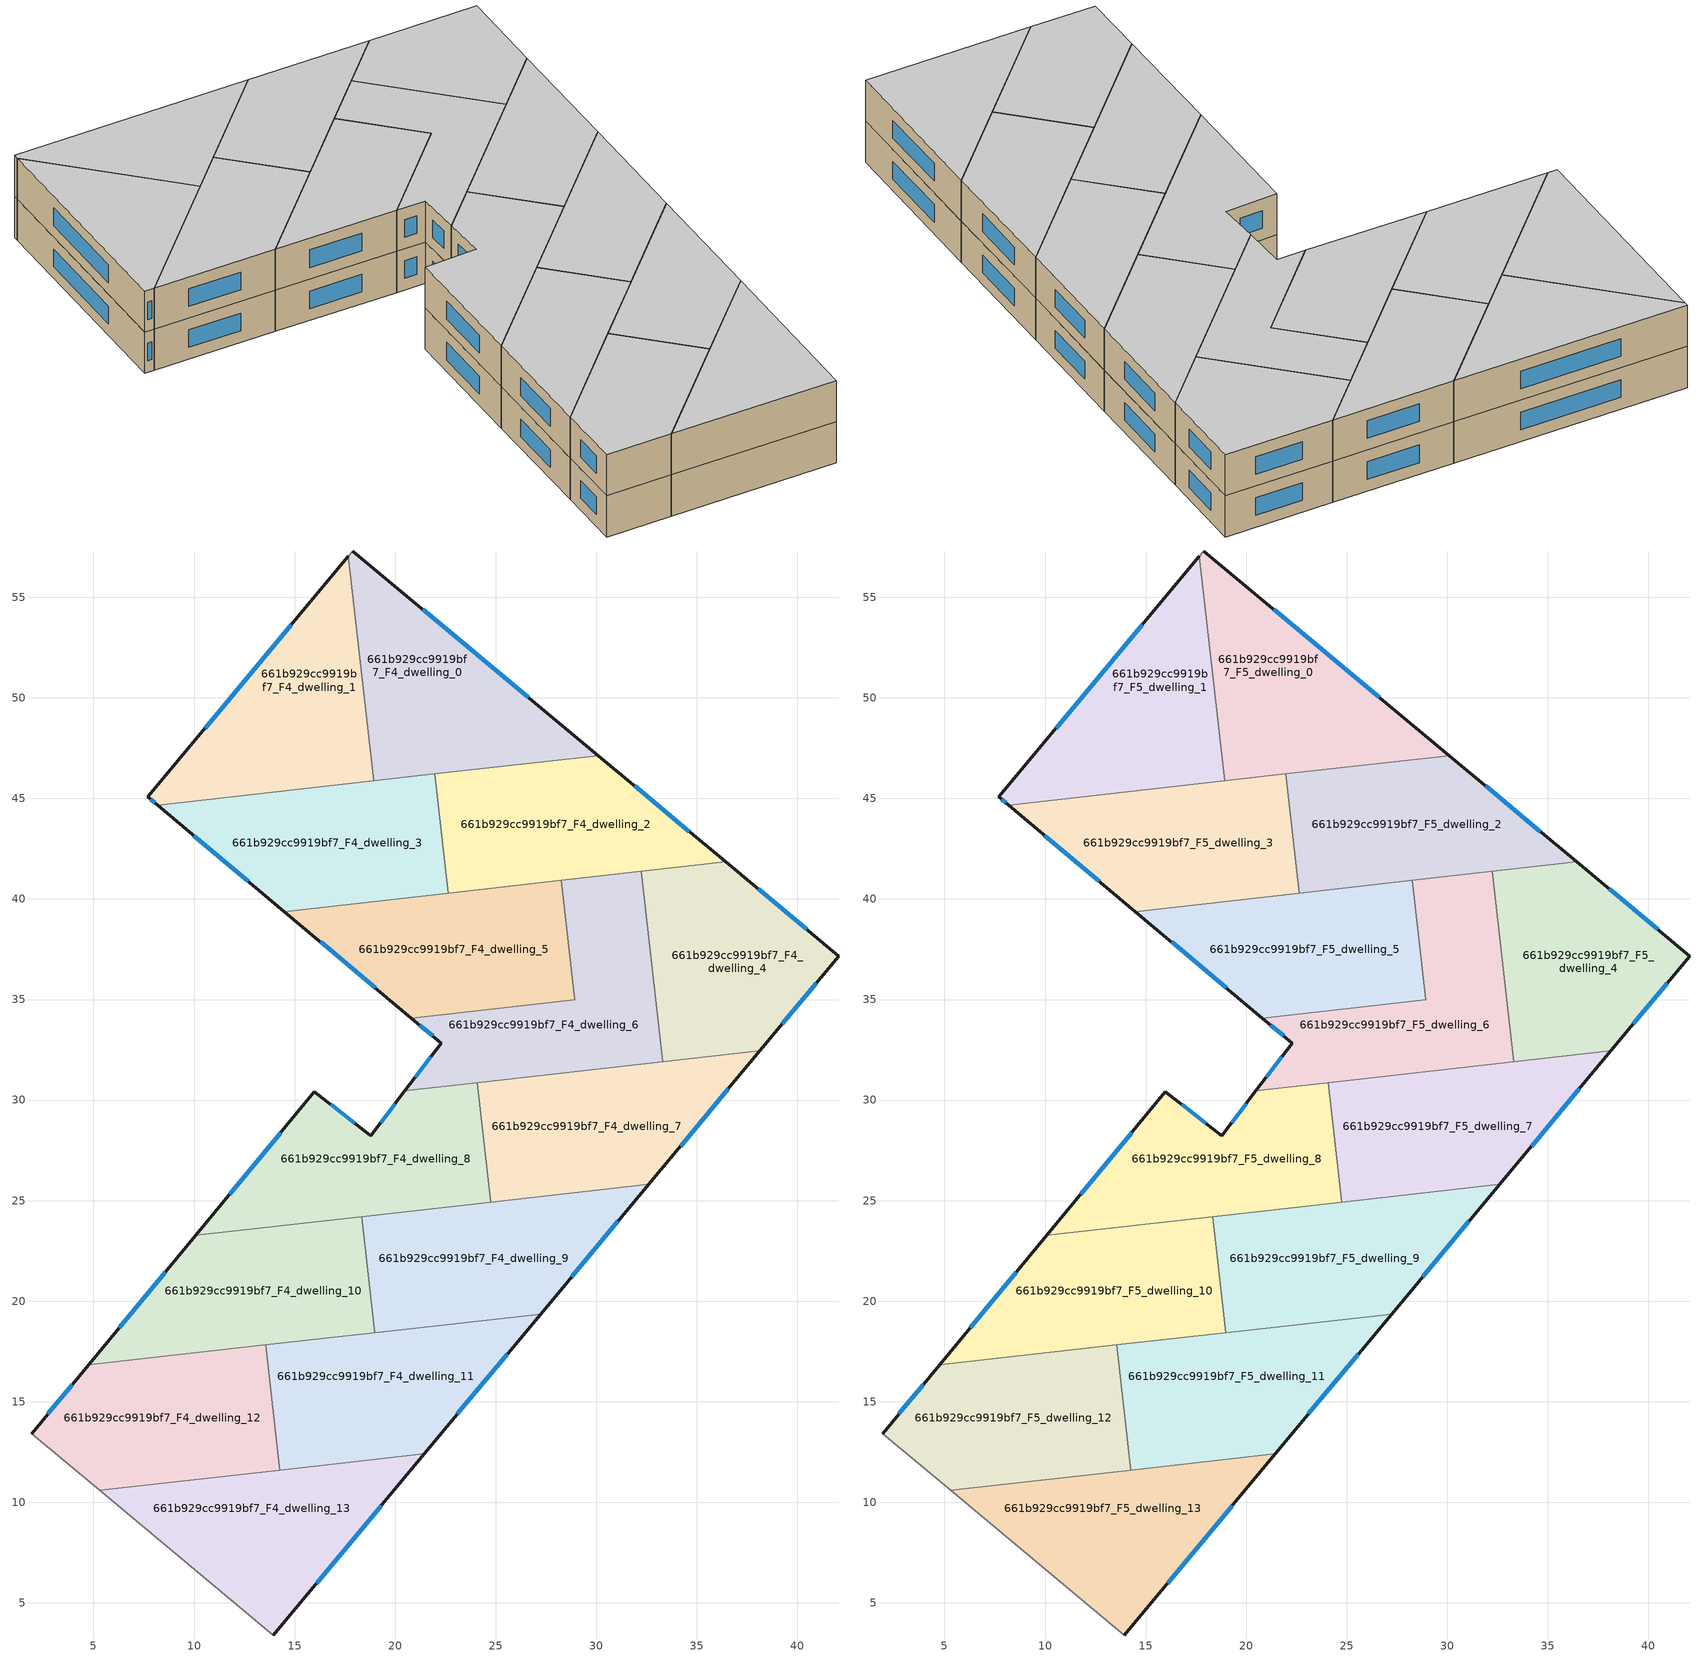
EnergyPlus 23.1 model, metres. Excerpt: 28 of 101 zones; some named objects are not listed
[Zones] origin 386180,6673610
661b929cc9919bf7_F4_dwelling_0
 floor to 661b929cc9919bf7_F3_dwelling_0 (EU_floor_Construction): 30.1,47.13 18.93,45.87 17.68,57.05 17.89,57.3 z12
 wall outside (EU_wall_Construction): 30.1,47.13 17.89,57.3 z12:15
 wall to 661b929cc9919bf7_F4_dwelling_1 (EU_wall_Construction): 17.68,57.05 18.93,45.87 z12:15
 wall adiabatic (EU_wall_Construction): 17.89,57.3 17.68,57.05 z12:15
 wall to 661b929cc9919bf7_F4_dwelling_2 (EU_wall_Construction): 21.97,46.21 30.1,47.13 z12:15
 wall to 661b929cc9919bf7_F4_dwelling_3 (EU_wall_Construction): 18.93,45.87 21.97,46.21 z12:15
 window (EU_Window_Construction): 26.61,50.03 21.37,54.39 z12.86:14.14
661b929cc9919bf7_F4_dwelling_1
 floor to 661b929cc9919bf7_F3_dwelling_1 (EU_floor_Construction): 17.68,57.05 18.93,45.87 8.19,44.66 7.7,45.07 z12
 wall outside (EU_wall_Construction): 17.68,57.05 7.7,45.07 8.19,44.66 z12:15
 wall to 661b929cc9919bf7_F4_dwelling_3 (EU_wall_Construction): 8.19,44.66 18.93,45.87 z12:15
 window (EU_Window_Construction): 14.83,53.63 10.55,48.49 / 7.84,44.95 8.05,44.78 z12.86:14.14
661b929cc9919bf7_F4_dwelling_10
 floor to 661b929cc9919bf7_F3_dwelling_10 (EU_floor_Construction): 18.35,24.21 19,18.43 4.76,16.83 10.09,23.28 z12
 wall outside (EU_wall_Construction): 10.09,23.28 4.76,16.83 z12:15
 wall to 661b929cc9919bf7_F4_dwelling_9 (EU_wall_Construction): 19,18.43 18.35,24.21 z12:15
 wall to 661b929cc9919bf7_F4_dwelling_8 (EU_wall_Construction): 18.35,24.21 10.09,23.28 z12:15
 wall to 661b929cc9919bf7_F4_dwelling_12 (EU_wall_Construction): 4.76,16.83 13.56,17.82 z12:15
 wall to 661b929cc9919bf7_F4_dwelling_11 (EU_wall_Construction): 13.56,17.82 19,18.43 z12:15
 window (EU_Window_Construction): 8.57,21.44 6.28,18.68 z12.86:14.14
661b929cc9919bf7_F4_dwelling_11
 floor to 661b929cc9919bf7_F3_dwelling_11 (EU_floor_Construction): 27.24,19.36 21.45,12.4 14.27,11.6 13.56,17.82 z12
 wall outside (EU_wall_Construction): 21.45,12.4 27.24,19.36 z12:15
 wall to 661b929cc9919bf7_F4_dwelling_12 (EU_wall_Construction): 13.56,17.82 14.27,11.6 z12:15
 wall to 661b929cc9919bf7_F4_dwelling_13 (EU_wall_Construction): 14.27,11.6 21.45,12.4 z12:15
 wall to 661b929cc9919bf7_F4_dwelling_9 (EU_wall_Construction): 27.24,19.36 19,18.44 z12:15
 window (EU_Window_Construction): 23.1,14.39 25.58,17.37 z12.86:14.14
661b929cc9919bf7_F4_dwelling_12
 floor to 661b929cc9919bf7_F3_dwelling_12 (EU_floor_Construction): 13.56,17.82 14.27,11.6 5.32,10.59 1.93,13.42 4.76,16.83 z12
 wall outside (EU_wall_Construction): 4.76,16.83 1.93,13.42 z12:15
 wall adiabatic (EU_wall_Construction): 1.93,13.42 5.32,10.59 z12:15
 wall to 661b929cc9919bf7_F4_dwelling_13 (EU_wall_Construction): 5.32,10.59 14.26,11.6 z12:15
 window (EU_Window_Construction): 3.95,15.86 2.74,14.39 z12.86:14.14
661b929cc9919bf7_F4_dwelling_13
 floor to 661b929cc9919bf7_F3_dwelling_13 (EU_floor_Construction): 21.45,12.4 13.95,3.4 5.32,10.59 z12
 wall outside (EU_wall_Construction): 13.95,3.4 21.45,12.4 z12:15
 wall adiabatic (EU_wall_Construction): 5.32,10.59 13.95,3.4 z12:15
 window (EU_Window_Construction): 16.09,5.97 19.3,9.83 z12.86:14.14
661b929cc9919bf7_F4_dwelling_2
 floor to 661b929cc9919bf7_F3_dwelling_2 (EU_floor_Construction): 36.44,41.84 22.64,40.29 21.97,46.21 30.1,47.13 z12
 wall outside (EU_wall_Construction): 36.44,41.84 30.1,47.13 z12:15
 wall to 661b929cc9919bf7_F4_dwelling_3 (EU_wall_Construction): 21.97,46.21 22.64,40.29 z12:15
 wall to 661b929cc9919bf7_F4_dwelling_5 (EU_wall_Construction): 22.64,40.29 28.26,40.92 z12:15
 wall to 661b929cc9919bf7_F4_dwelling_4 (EU_wall_Construction): 32.24,41.37 36.44,41.84 z12:15
 wall to 661b929cc9919bf7_F4_dwelling_6 (EU_wall_Construction): 28.26,40.92 32.24,41.37 z12:15
 window (EU_Window_Construction): 34.63,43.35 31.91,45.62 z12.86:14.14
661b929cc9919bf7_F4_dwelling_3
 floor to 661b929cc9919bf7_F3_dwelling_3 (EU_floor_Construction): 21.97,46.21 22.64,40.29 14.49,39.38 8.19,44.66 z12
 wall outside (EU_wall_Construction): 8.19,44.66 14.49,39.38 z12:15
 wall to 661b929cc9919bf7_F4_dwelling_5 (EU_wall_Construction): 14.49,39.38 22.64,40.29 z12:15
 window (EU_Window_Construction): 9.99,43.15 12.69,40.89 z12.86:14.14
661b929cc9919bf7_F4_dwelling_4
 floor to 661b929cc9919bf7_F3_dwelling_4 (EU_floor_Construction): 42.06,37.16 38.14,32.45 33.31,31.91 32.24,41.37 36.44,41.84 z12
 wall outside (EU_wall_Construction): 38.14,32.45 42.06,37.16 36.44,41.84 z12:15
 wall to 661b929cc9919bf7_F4_dwelling_6 (EU_wall_Construction): 32.24,41.37 33.31,31.91 z12:15
 wall to 661b929cc9919bf7_F4_dwelling_7 (EU_wall_Construction): 33.31,31.91 38.14,32.45 z12:15
 window (EU_Window_Construction): 39.26,33.8 40.94,35.82 / 40.45,38.5 38.05,40.51 z12.86:14.14
661b929cc9919bf7_F4_dwelling_5
 floor to 661b929cc9919bf7_F3_dwelling_5 (EU_floor_Construction): 28.26,40.92 28.92,34.99 20.8,34.08 14.49,39.38 z12
 wall outside (EU_wall_Construction): 14.49,39.38 20.8,34.08 z12:15
 wall to 661b929cc9919bf7_F4_dwelling_6 (EU_wall_Construction): 20.8,34.08 28.92,34.99 28.26,40.92 z12:15
 window (EU_Window_Construction): 16.29,37.86 19,35.59 z12.86:14.14
661b929cc9919bf7_F4_dwelling_6
 floor to 661b929cc9919bf7_F3_dwelling_6 (EU_floor_Construction): 32.24,41.37 33.31,31.91 20.49,30.47 22.29,32.83 20.8,34.08 28.92,34.99 28.26,40.92 z12
 wall outside (EU_wall_Construction): 20.8,34.08 22.29,32.83 20.49,30.47 z12:15
 wall to 661b929cc9919bf7_F4_dwelling_8 (EU_wall_Construction): 20.49,30.47 24.09,30.87 z12:15
 wall to 661b929cc9919bf7_F4_dwelling_7 (EU_wall_Construction): 24.09,30.87 33.31,31.91 z12:15
 window (EU_Window_Construction): 21.77,32.16 21,31.14 / 21.23,33.72 21.86,33.19 z12.86:14.14
661b929cc9919bf7_F4_dwelling_7
 floor to 661b929cc9919bf7_F3_dwelling_7 (EU_floor_Construction): 38.14,32.45 32.61,25.81 24.76,24.93 24.09,30.87 z12
 wall outside (EU_wall_Construction): 32.61,25.81 38.14,32.45 z12:15
 wall to 661b929cc9919bf7_F4_dwelling_8 (EU_wall_Construction): 24.09,30.87 24.76,24.93 z12:15
 wall to 661b929cc9919bf7_F4_dwelling_9 (EU_wall_Construction): 24.76,24.93 32.61,25.81 z12:15
 window (EU_Window_Construction): 34.19,27.71 36.56,30.55 z12.86:14.14
661b929cc9919bf7_F4_dwelling_8
 floor to 661b929cc9919bf7_F3_dwelling_8 (EU_floor_Construction): 24.09,30.87 24.76,24.93 10.09,23.28 15.99,30.4 18.79,28.23 20.49,30.47 z12
 wall outside (EU_wall_Construction): 20.49,30.47 18.79,28.23 15.99,30.4 10.09,23.28 z12:15
 wall to 661b929cc9919bf7_F4_dwelling_9 (EU_wall_Construction): 18.35,24.21 24.76,24.93 z12:15
 window (EU_Window_Construction): 14.3,28.37 11.78,25.31 / 17.99,28.85 16.79,29.78 / 20,29.83 19.28,28.87 z12.86:14.14
661b929cc9919bf7_F4_dwelling_9
 floor to 661b929cc9919bf7_F3_dwelling_9 (EU_floor_Construction): 32.61,25.81 27.24,19.36 19,18.43 18.35,24.21 z12
 wall outside (EU_wall_Construction): 27.24,19.36 32.61,25.81 z12:15
 window (EU_Window_Construction): 28.77,21.2 31.07,23.97 z12.86:14.14
661b929cc9919bf7_F5_dwelling_0
 floor to 661b929cc9919bf7_F4_dwelling_0 (EU_floor_Construction): 30.1,47.13 18.93,45.87 17.68,57.05 17.89,57.3 z15
 wall outside (EU_wall_Construction): 30.1,47.13 17.89,57.3 z15:18
 wall to 661b929cc9919bf7_F5_dwelling_1 (EU_wall_Construction): 17.68,57.05 18.93,45.87 z15:18
 wall adiabatic (EU_wall_Construction): 17.89,57.3 17.68,57.05 z15:18
 wall to 661b929cc9919bf7_F5_dwelling_2 (EU_wall_Construction): 21.97,46.21 30.1,47.13 z15:18
 wall to 661b929cc9919bf7_F5_dwelling_3 (EU_wall_Construction): 18.93,45.87 21.97,46.21 z15:18
 window (EU_Window_Construction): 26.61,50.03 21.37,54.39 z15.86:17.14
 ceiling to 661b929cc9919bf7_F6_dwelling_0 (EU_floor_Construction): 30.1,47.13 17.89,57.3 17.68,57.05 18.93,45.87 z18
661b929cc9919bf7_F5_dwelling_1
 floor to 661b929cc9919bf7_F4_dwelling_1 (EU_floor_Construction): 17.68,57.05 18.93,45.87 8.19,44.66 7.7,45.07 z15
 wall outside (EU_wall_Construction): 17.68,57.05 7.7,45.07 8.19,44.66 z15:18
 wall to 661b929cc9919bf7_F5_dwelling_3 (EU_wall_Construction): 8.19,44.66 18.93,45.87 z15:18
 window (EU_Window_Construction): 14.83,53.63 10.55,48.49 / 7.84,44.95 8.05,44.78 z15.86:17.14
 ceiling to 661b929cc9919bf7_F6_dwelling_1 (EU_floor_Construction): 18.93,45.87 17.68,57.05 7.7,45.07 8.19,44.66 z18
661b929cc9919bf7_F5_dwelling_10
 floor to 661b929cc9919bf7_F4_dwelling_10 (EU_floor_Construction): 18.35,24.21 19,18.43 4.76,16.83 10.09,23.28 z15
 wall outside (EU_wall_Construction): 10.09,23.28 4.76,16.83 z15:18
 wall to 661b929cc9919bf7_F5_dwelling_9 (EU_wall_Construction): 19,18.43 18.35,24.21 z15:18
 wall to 661b929cc9919bf7_F5_dwelling_8 (EU_wall_Construction): 18.35,24.21 10.09,23.28 z15:18
 wall to 661b929cc9919bf7_F5_dwelling_12 (EU_wall_Construction): 4.76,16.83 13.56,17.82 z15:18
 wall to 661b929cc9919bf7_F5_dwelling_11 (EU_wall_Construction): 13.56,17.82 19,18.43 z15:18
 window (EU_Window_Construction): 8.57,21.44 6.28,18.68 z15.86:17.14
 ceiling to 661b929cc9919bf7_F6_dwelling_10 (EU_floor_Construction): 19,18.43 18.35,24.21 10.09,23.28 4.76,16.83 z18
661b929cc9919bf7_F5_dwelling_11
 floor to 661b929cc9919bf7_F4_dwelling_11 (EU_floor_Construction): 27.24,19.36 21.45,12.4 14.27,11.6 13.56,17.82 z15
 wall outside (EU_wall_Construction): 21.45,12.4 27.24,19.36 z15:18
 wall to 661b929cc9919bf7_F5_dwelling_12 (EU_wall_Construction): 13.56,17.82 14.27,11.6 z15:18
 wall to 661b929cc9919bf7_F5_dwelling_13 (EU_wall_Construction): 14.27,11.6 21.45,12.4 z15:18
 wall to 661b929cc9919bf7_F5_dwelling_9 (EU_wall_Construction): 27.24,19.36 19,18.44 z15:18
 window (EU_Window_Construction): 23.1,14.39 25.58,17.37 z15.86:17.14
 ceiling to 661b929cc9919bf7_F6_dwelling_11 (EU_floor_Construction): 21.45,12.4 27.24,19.36 13.56,17.82 14.27,11.6 z18
661b929cc9919bf7_F5_dwelling_12
 floor to 661b929cc9919bf7_F4_dwelling_12 (EU_floor_Construction): 13.56,17.82 14.27,11.6 5.32,10.59 1.93,13.42 4.76,16.83 z15
 wall outside (EU_wall_Construction): 4.76,16.83 1.93,13.42 z15:18
 wall adiabatic (EU_wall_Construction): 1.93,13.42 5.32,10.59 z15:18
 wall to 661b929cc9919bf7_F5_dwelling_13 (EU_wall_Construction): 5.32,10.59 14.26,11.6 z15:18
 window (EU_Window_Construction): 3.95,15.86 2.74,14.39 z15.86:17.14
 ceiling to 661b929cc9919bf7_F6_dwelling_12 (EU_floor_Construction): 14.27,11.6 13.56,17.82 4.76,16.83 1.93,13.42 5.32,10.59 z18
661b929cc9919bf7_F5_dwelling_13
 floor to 661b929cc9919bf7_F4_dwelling_13 (EU_floor_Construction): 21.45,12.4 13.95,3.4 5.32,10.59 z15
 wall outside (EU_wall_Construction): 13.95,3.4 21.45,12.4 z15:18
 wall adiabatic (EU_wall_Construction): 5.32,10.59 13.95,3.4 z15:18
 window (EU_Window_Construction): 16.09,5.97 19.3,9.83 z15.86:17.14
 ceiling to 661b929cc9919bf7_F6_dwelling_13 (EU_floor_Construction): 13.95,3.4 21.45,12.4 5.32,10.59 z18
661b929cc9919bf7_F5_dwelling_2
 floor to 661b929cc9919bf7_F4_dwelling_2 (EU_floor_Construction): 36.44,41.84 22.64,40.29 21.97,46.21 30.1,47.13 z15
 wall outside (EU_wall_Construction): 36.44,41.84 30.1,47.13 z15:18
 wall to 661b929cc9919bf7_F5_dwelling_3 (EU_wall_Construction): 21.97,46.21 22.64,40.29 z15:18
 wall to 661b929cc9919bf7_F5_dwelling_5 (EU_wall_Construction): 22.64,40.29 28.26,40.92 z15:18
 wall to 661b929cc9919bf7_F5_dwelling_4 (EU_wall_Construction): 32.24,41.37 36.44,41.84 z15:18
 wall to 661b929cc9919bf7_F5_dwelling_6 (EU_wall_Construction): 28.26,40.92 32.24,41.37 z15:18
 window (EU_Window_Construction): 34.63,43.35 31.91,45.62 z15.86:17.14
 ceiling to 661b929cc9919bf7_F6_dwelling_2 (EU_floor_Construction): 36.44,41.84 30.1,47.13 21.97,46.21 22.64,40.29 z18
661b929cc9919bf7_F5_dwelling_3
 floor to 661b929cc9919bf7_F4_dwelling_3 (EU_floor_Construction): 21.97,46.21 22.64,40.29 14.49,39.38 8.19,44.66 z15
 wall outside (EU_wall_Construction): 8.19,44.66 14.49,39.38 z15:18
 wall to 661b929cc9919bf7_F5_dwelling_5 (EU_wall_Construction): 14.49,39.38 22.64,40.29 z15:18
 window (EU_Window_Construction): 9.99,43.15 12.69,40.89 z15.86:17.14
 ceiling to 661b929cc9919bf7_F6_dwelling_3 (EU_floor_Construction): 22.64,40.29 21.97,46.21 8.19,44.66 14.49,39.38 z18
661b929cc9919bf7_F5_dwelling_4
 floor to 661b929cc9919bf7_F4_dwelling_4 (EU_floor_Construction): 42.06,37.16 38.14,32.45 33.31,31.91 32.24,41.37 36.44,41.84 z15
 wall outside (EU_wall_Construction): 38.14,32.45 42.06,37.16 36.44,41.84 z15:18
 wall to 661b929cc9919bf7_F5_dwelling_6 (EU_wall_Construction): 32.24,41.37 33.31,31.91 z15:18
 wall to 661b929cc9919bf7_F5_dwelling_7 (EU_wall_Construction): 33.31,31.91 38.14,32.45 z15:18
 window (EU_Window_Construction): 39.26,33.8 40.94,35.82 / 40.45,38.5 38.05,40.51 z15.86:17.14
 ceiling to 661b929cc9919bf7_F6_dwelling_4 (EU_floor_Construction): 38.14,32.45 42.06,37.16 36.44,41.84 32.24,41.37 33.31,31.91 z18
661b929cc9919bf7_F5_dwelling_5
 floor to 661b929cc9919bf7_F4_dwelling_5 (EU_floor_Construction): 28.26,40.92 28.92,34.99 20.8,34.08 14.49,39.38 z15
 wall outside (EU_wall_Construction): 14.49,39.38 20.8,34.08 z15:18
 wall to 661b929cc9919bf7_F5_dwelling_6 (EU_wall_Construction): 20.8,34.08 28.92,34.99 28.26,40.92 z15:18
 window (EU_Window_Construction): 16.29,37.86 19,35.59 z15.86:17.14
 ceiling to 661b929cc9919bf7_F6_dwelling_5 (EU_floor_Construction): 28.92,34.99 28.26,40.92 14.49,39.38 20.8,34.08 z18
661b929cc9919bf7_F5_dwelling_6
 floor to 661b929cc9919bf7_F4_dwelling_6 (EU_floor_Construction): 32.24,41.37 33.31,31.91 20.49,30.47 22.29,32.83 20.8,34.08 28.92,34.99 28.26,40.92 z15
 wall outside (EU_wall_Construction): 20.8,34.08 22.29,32.83 20.49,30.47 z15:18
 wall to 661b929cc9919bf7_F5_dwelling_8 (EU_wall_Construction): 20.49,30.47 24.09,30.87 z15:18
 wall to 661b929cc9919bf7_F5_dwelling_7 (EU_wall_Construction): 24.09,30.87 33.31,31.91 z15:18
 window (EU_Window_Construction): 21.77,32.16 21,31.14 / 21.23,33.72 21.86,33.19 z15.86:17.14
 ceiling to 661b929cc9919bf7_F6_dwelling_6 (EU_floor_Construction): 33.31,31.91 32.24,41.37 28.26,40.92 28.92,34.99 20.8,34.08 22.29,32.83 20.49,30.47 z18
661b929cc9919bf7_F5_dwelling_7
 floor to 661b929cc9919bf7_F4_dwelling_7 (EU_floor_Construction): 38.14,32.45 32.61,25.81 24.76,24.93 24.09,30.87 z15
 wall outside (EU_wall_Construction): 32.61,25.81 38.14,32.45 z15:18
 wall to 661b929cc9919bf7_F5_dwelling_8 (EU_wall_Construction): 24.09,30.87 24.76,24.93 z15:18
 wall to 661b929cc9919bf7_F5_dwelling_9 (EU_wall_Construction): 24.76,24.93 32.61,25.81 z15:18
 window (EU_Window_Construction): 34.19,27.71 36.56,30.55 z15.86:17.14
 ceiling to 661b929cc9919bf7_F6_dwelling_7 (EU_floor_Construction): 32.61,25.81 38.14,32.45 24.09,30.87 24.76,24.93 z18
661b929cc9919bf7_F5_dwelling_8
 floor to 661b929cc9919bf7_F4_dwelling_8 (EU_floor_Construction): 24.09,30.87 24.76,24.93 10.09,23.28 15.99,30.4 18.79,28.23 20.49,30.47 z15
 wall outside (EU_wall_Construction): 20.49,30.47 18.79,28.23 15.99,30.4 10.09,23.28 z15:18
 wall to 661b929cc9919bf7_F5_dwelling_9 (EU_wall_Construction): 18.35,24.21 24.76,24.93 z15:18
 window (EU_Window_Construction): 14.3,28.37 11.78,25.31 / 17.99,28.85 16.79,29.78 / 20,29.83 19.28,28.87 z15.86:17.14
 ceiling to 661b929cc9919bf7_F6_dwelling_8 (EU_floor_Construction): 24.76,24.93 24.09,30.87 20.49,30.47 18.79,28.23 15.99,30.4 10.09,23.28 z18
661b929cc9919bf7_F5_dwelling_9
 floor to 661b929cc9919bf7_F4_dwelling_9 (EU_floor_Construction): 32.61,25.81 27.24,19.36 19,18.43 18.35,24.21 z15
 wall outside (EU_wall_Construction): 27.24,19.36 32.61,25.81 z15:18
 window (EU_Window_Construction): 28.77,21.2 31.07,23.97 z15.86:17.14
 ceiling to 661b929cc9919bf7_F6_dwelling_9 (EU_floor_Construction): 27.24,19.36 32.61,25.81 18.35,24.21 19,18.43 z18
[Building]
EU S2 Campaign: North Axis=0; Terrain=City; Solar Distribution=FullExterior
[Site:Location]
Helsinki-Vantaa.AP: Latitude=60.317; Longitude=24.963; Time Zone=2; Elevation=54.6
[SizingPeriod:WeatherFileDays]
AnnualSizingPeriod: Begin Month=1; Begin Day of Month=1; End Month=12; End Day of Month=31; Day of Week for Start Day=Monday; Use Weather File Daylight Saving Period=No; Use Weather File Rain and Snow Indicators=No
[MATERIAL]
EU_InternalMass_Material: Roughness=MediumRough; Thickness=0.1; Conductivity=1; Density=1800; Specific Heat=900; Thermal Absorptance=0.9; Solar Absorptance=0.7; Visible Absorptance=0.7
[MATERIAL:NOMASS] Roughness=MediumRough; Thermal Absorptance=0.9; Solar Absorptance=0.7; Visible Absorptance=0.7
Name | Thermal Resistance
EU_wall_NoMass | 1.10183
EU_floor_NoMass | 1.70606
[WINDOWMATERIAL:SIMPLEGLAZINGSYSTEM]
EU_Window_SimpleGlazing: UFactor=3.11035; Solar Heat Gain Coefficient=0.8; Visible Transmittance=0.8
[CONSTRUCTION]
EU_wall_Construction: EU_wall_NoMass
EU_floor_Construction: EU_floor_NoMass
EU_Window_Construction: EU_Window_SimpleGlazing
EU_InternalMass_Construction: EU_InternalMass_Material
[ZONE] Type=1; Multiplier=1; Ceiling Height=autocalculate; Floor Area=autocalculate; Part of Total Floor Area=Yes
Name | Volume
661b929cc9919bf7_F4_dwelling_0; 661b929cc9919bf7_F5_dwelling_0 | 197.306
661b929cc9919bf7_F4_dwelling_1; 661b929cc9919bf7_F5_dwelling_1 | 197.28
661b929cc9919bf7_F4_dwelling_10; 661b929cc9919bf7_F5_dwelling_10; 661b929cc9919bf7_F4_dwelling_3; 661b929cc9919bf7_F5_dwelling_3 | 197.274
661b929cc9919bf7_F4_dwelling_11; 661b929cc9919bf7_F5_dwelling_11 | 197.284
661b929cc9919bf7_F4_dwelling_12; 661b929cc9919bf7_F5_dwelling_12 | 197.295
661b929cc9919bf7_F4_dwelling_13; 661b929cc9919bf7_F5_dwelling_13 | 197.289
661b929cc9919bf7_F4_dwelling_2; 661b929cc9919bf7_F5_dwelling_2; 661b929cc9919bf7_F4_dwelling_5; 661b929cc9919bf7_F5_dwelling_5 | 197.272
661b929cc9919bf7_F4_dwelling_4; 661b929cc9919bf7_F5_dwelling_4 | 196.968
661b929cc9919bf7_F4_dwelling_6; 661b929cc9919bf7_F5_dwelling_6 | 196.979
661b929cc9919bf7_F4_dwelling_7; 661b929cc9919bf7_F5_dwelling_7 | 197.591
661b929cc9919bf7_F4_dwelling_8; 661b929cc9919bf7_F5_dwelling_8 | 197.573
661b929cc9919bf7_F4_dwelling_9; 661b929cc9919bf7_F5_dwelling_9 | 197.277
[INTERNALMASS] Construction=EU_InternalMass_Construction
Name | Zone or ZoneList | Surface Area
661b929cc9919bf7_F4_dwelling_0_EU_InternalMass | 661b929cc9919bf7_F4_dwelling_0 | 65.7637
661b929cc9919bf7_F4_dwelling_1_EU_InternalMass | 661b929cc9919bf7_F4_dwelling_1 | 65.7606
661b929cc9919bf7_F4_dwelling_2_EU_InternalMass | 661b929cc9919bf7_F4_dwelling_2 | 65.7568
661b929cc9919bf7_F4_dwelling_3_EU_InternalMass | 661b929cc9919bf7_F4_dwelling_3 | 65.7572
661b929cc9919bf7_F4_dwelling_4_EU_InternalMass | 661b929cc9919bf7_F4_dwelling_4 | 65.6548
661b929cc9919bf7_F4_dwelling_5_EU_InternalMass | 661b929cc9919bf7_F4_dwelling_5 | 65.7572
661b929cc9919bf7_F4_dwelling_6_EU_InternalMass | 661b929cc9919bf7_F4_dwelling_6 | 65.6592
661b929cc9919bf7_F4_dwelling_7_EU_InternalMass | 661b929cc9919bf7_F4_dwelling_7 | 65.8635
661b929cc9919bf7_F4_dwelling_8_EU_InternalMass | 661b929cc9919bf7_F4_dwelling_8 | 65.8644
661b929cc9919bf7_F4_dwelling_9_EU_InternalMass | 661b929cc9919bf7_F4_dwelling_9 | 65.7608
661b929cc9919bf7_F4_dwelling_10_EU_InternalMass | 661b929cc9919bf7_F4_dwelling_10 | 65.7576
661b929cc9919bf7_F4_dwelling_11_EU_InternalMass | 661b929cc9919bf7_F4_dwelling_11 | 65.7608
661b929cc9919bf7_F4_dwelling_12_EU_InternalMass | 661b929cc9919bf7_F4_dwelling_12 | 65.7661
661b929cc9919bf7_F4_dwelling_13_EU_InternalMass | 661b929cc9919bf7_F4_dwelling_13 | 65.7628
661b929cc9919bf7_F5_dwelling_0_EU_InternalMass | 661b929cc9919bf7_F5_dwelling_0 | 65.7637
661b929cc9919bf7_F5_dwelling_1_EU_InternalMass | 661b929cc9919bf7_F5_dwelling_1 | 65.7606
661b929cc9919bf7_F5_dwelling_2_EU_InternalMass | 661b929cc9919bf7_F5_dwelling_2 | 65.7568
661b929cc9919bf7_F5_dwelling_3_EU_InternalMass | 661b929cc9919bf7_F5_dwelling_3 | 65.7572
661b929cc9919bf7_F5_dwelling_4_EU_InternalMass | 661b929cc9919bf7_F5_dwelling_4 | 65.6548
661b929cc9919bf7_F5_dwelling_5_EU_InternalMass | 661b929cc9919bf7_F5_dwelling_5 | 65.7572
661b929cc9919bf7_F5_dwelling_6_EU_InternalMass | 661b929cc9919bf7_F5_dwelling_6 | 65.6592
661b929cc9919bf7_F5_dwelling_7_EU_InternalMass | 661b929cc9919bf7_F5_dwelling_7 | 65.8635
661b929cc9919bf7_F5_dwelling_8_EU_InternalMass | 661b929cc9919bf7_F5_dwelling_8 | 65.8644
661b929cc9919bf7_F5_dwelling_9_EU_InternalMass | 661b929cc9919bf7_F5_dwelling_9 | 65.7608
661b929cc9919bf7_F5_dwelling_10_EU_InternalMass | 661b929cc9919bf7_F5_dwelling_10 | 65.7576
661b929cc9919bf7_F5_dwelling_11_EU_InternalMass | 661b929cc9919bf7_F5_dwelling_11 | 65.7608
661b929cc9919bf7_F5_dwelling_12_EU_InternalMass | 661b929cc9919bf7_F5_dwelling_12 | 65.7661
661b929cc9919bf7_F5_dwelling_13_EU_InternalMass | 661b929cc9919bf7_F5_dwelling_13 | 65.7628
[OTHEREQUIPMENT] Fuel Type=Electricity; Design Level Calculation Method=Watts/Area; Power per Zone Floor Area=1; Fraction Latent=0; Fraction Radiant=0; Fraction Lost=0; Carbon Dioxide Generation Rate=0; EndUse Subcategory=EU_Step8_InternalGains
Name | Zone or ZoneList or Space or SpaceList | Schedule
EU_Step8_InternalGain_661b929cc9919bf7_F4_dwelling_0_f000 | 661b929cc9919bf7_F4_dwelling_0 | EU_Step8_GainSchedule_661b929cc9919bf7_F4_dwelling_0_f000
EU_Step8_InternalGain_661b929cc9919bf7_F4_dwelling_1_f000 | 661b929cc9919bf7_F4_dwelling_1 | EU_Step8_GainSchedule_661b929cc9919bf7_F4_dwelling_1_f000
EU_Step8_InternalGain_661b929cc9919bf7_F4_dwelling_2_f000 | 661b929cc9919bf7_F4_dwelling_2 | EU_Step8_GainSchedule_661b929cc9919bf7_F4_dwelling_2_f000
EU_Step8_InternalGain_661b929cc9919bf7_F4_dwelling_3_f000 | 661b929cc9919bf7_F4_dwelling_3 | EU_Step8_GainSchedule_661b929cc9919bf7_F4_dwelling_3_f000
EU_Step8_InternalGain_661b929cc9919bf7_F4_dwelling_4_f000 | 661b929cc9919bf7_F4_dwelling_4 | EU_Step8_GainSchedule_661b929cc9919bf7_F4_dwelling_4_f000
EU_Step8_InternalGain_661b929cc9919bf7_F4_dwelling_5_f000 | 661b929cc9919bf7_F4_dwelling_5 | EU_Step8_GainSchedule_661b929cc9919bf7_F4_dwelling_5_f000
EU_Step8_InternalGain_661b929cc9919bf7_F4_dwelling_6_f000 | 661b929cc9919bf7_F4_dwelling_6 | EU_Step8_GainSchedule_661b929cc9919bf7_F4_dwelling_6_f000
EU_Step8_InternalGain_661b929cc9919bf7_F4_dwelling_7_f000 | 661b929cc9919bf7_F4_dwelling_7 | EU_Step8_GainSchedule_661b929cc9919bf7_F4_dwelling_7_f000
EU_Step8_InternalGain_661b929cc9919bf7_F4_dwelling_8_f000 | 661b929cc9919bf7_F4_dwelling_8 | EU_Step8_GainSchedule_661b929cc9919bf7_F4_dwelling_8_f000
EU_Step8_InternalGain_661b929cc9919bf7_F4_dwelling_9_f000 | 661b929cc9919bf7_F4_dwelling_9 | EU_Step8_GainSchedule_661b929cc9919bf7_F4_dwelling_9_f000
EU_Step8_InternalGain_661b929cc9919bf7_F4_dwelling_10_f000 | 661b929cc9919bf7_F4_dwelling_10 | EU_Step8_GainSchedule_661b929cc9919bf7_F4_dwelling_10_f000
EU_Step8_InternalGain_661b929cc9919bf7_F4_dwelling_11_f000 | 661b929cc9919bf7_F4_dwelling_11 | EU_Step8_GainSchedule_661b929cc9919bf7_F4_dwelling_11_f000
EU_Step8_InternalGain_661b929cc9919bf7_F4_dwelling_12_f000 | 661b929cc9919bf7_F4_dwelling_12 | EU_Step8_GainSchedule_661b929cc9919bf7_F4_dwelling_12_f000
EU_Step8_InternalGain_661b929cc9919bf7_F4_dwelling_13_f000 | 661b929cc9919bf7_F4_dwelling_13 | EU_Step8_GainSchedule_661b929cc9919bf7_F4_dwelling_13_f000
EU_Step8_InternalGain_661b929cc9919bf7_F5_dwelling_0_f000 | 661b929cc9919bf7_F5_dwelling_0 | EU_Step8_GainSchedule_661b929cc9919bf7_F5_dwelling_0_f000
EU_Step8_InternalGain_661b929cc9919bf7_F5_dwelling_1_f000 | 661b929cc9919bf7_F5_dwelling_1 | EU_Step8_GainSchedule_661b929cc9919bf7_F5_dwelling_1_f000
EU_Step8_InternalGain_661b929cc9919bf7_F5_dwelling_2_f000 | 661b929cc9919bf7_F5_dwelling_2 | EU_Step8_GainSchedule_661b929cc9919bf7_F5_dwelling_2_f000
EU_Step8_InternalGain_661b929cc9919bf7_F5_dwelling_3_f000 | 661b929cc9919bf7_F5_dwelling_3 | EU_Step8_GainSchedule_661b929cc9919bf7_F5_dwelling_3_f000
EU_Step8_InternalGain_661b929cc9919bf7_F5_dwelling_4_f000 | 661b929cc9919bf7_F5_dwelling_4 | EU_Step8_GainSchedule_661b929cc9919bf7_F5_dwelling_4_f000
EU_Step8_InternalGain_661b929cc9919bf7_F5_dwelling_5_f000 | 661b929cc9919bf7_F5_dwelling_5 | EU_Step8_GainSchedule_661b929cc9919bf7_F5_dwelling_5_f000
EU_Step8_InternalGain_661b929cc9919bf7_F5_dwelling_6_f000 | 661b929cc9919bf7_F5_dwelling_6 | EU_Step8_GainSchedule_661b929cc9919bf7_F5_dwelling_6_f000
EU_Step8_InternalGain_661b929cc9919bf7_F5_dwelling_7_f000 | 661b929cc9919bf7_F5_dwelling_7 | EU_Step8_GainSchedule_661b929cc9919bf7_F5_dwelling_7_f000
EU_Step8_InternalGain_661b929cc9919bf7_F5_dwelling_8_f000 | 661b929cc9919bf7_F5_dwelling_8 | EU_Step8_GainSchedule_661b929cc9919bf7_F5_dwelling_8_f000
EU_Step8_InternalGain_661b929cc9919bf7_F5_dwelling_9_f000 | 661b929cc9919bf7_F5_dwelling_9 | EU_Step8_GainSchedule_661b929cc9919bf7_F5_dwelling_9_f000
EU_Step8_InternalGain_661b929cc9919bf7_F5_dwelling_10_f000 | 661b929cc9919bf7_F5_dwelling_10 | EU_Step8_GainSchedule_661b929cc9919bf7_F5_dwelling_10_f000
EU_Step8_InternalGain_661b929cc9919bf7_F5_dwelling_11_f000 | 661b929cc9919bf7_F5_dwelling_11 | EU_Step8_GainSchedule_661b929cc9919bf7_F5_dwelling_11_f000
EU_Step8_InternalGain_661b929cc9919bf7_F5_dwelling_12_f000 | 661b929cc9919bf7_F5_dwelling_12 | EU_Step8_GainSchedule_661b929cc9919bf7_F5_dwelling_12_f000
EU_Step8_InternalGain_661b929cc9919bf7_F5_dwelling_13_f000 | 661b929cc9919bf7_F5_dwelling_13 | EU_Step8_GainSchedule_661b929cc9919bf7_F5_dwelling_13_f000
[ZONEVENTILATION:DESIGNFLOWRATE] Schedule=EU_AlwaysOn; Design Flow Rate Calculation Method=AirChanges/Hour; Air Changes per Hour=0.756316; Ventilation Type=Natural; Fan Pressure Rise=0; Fan Total Efficiency=1; Constant Term Coefficient=1; Temperature Term Coefficient=0; Velocity Term Coefficient=0; Velocity Squared Term Coefficient=0; Minimum Indoor Temperature=-100; Maximum Indoor Temperature=100; Delta Temperature=-100; Minimum Outdoor Temperature=-100; Maximum Outdoor Temperature=100; Maximum Wind Speed=40
Name | Zone or ZoneList or Space or SpaceList
EU_ConstantAir_661b929cc9919bf7_F4_dwelling_0 | 661b929cc9919bf7_F4_dwelling_0
EU_ConstantAir_661b929cc9919bf7_F4_dwelling_1 | 661b929cc9919bf7_F4_dwelling_1
EU_ConstantAir_661b929cc9919bf7_F4_dwelling_2 | 661b929cc9919bf7_F4_dwelling_2
EU_ConstantAir_661b929cc9919bf7_F4_dwelling_3 | 661b929cc9919bf7_F4_dwelling_3
EU_ConstantAir_661b929cc9919bf7_F4_dwelling_4 | 661b929cc9919bf7_F4_dwelling_4
EU_ConstantAir_661b929cc9919bf7_F4_dwelling_5 | 661b929cc9919bf7_F4_dwelling_5
EU_ConstantAir_661b929cc9919bf7_F4_dwelling_6 | 661b929cc9919bf7_F4_dwelling_6
EU_ConstantAir_661b929cc9919bf7_F4_dwelling_7 | 661b929cc9919bf7_F4_dwelling_7
EU_ConstantAir_661b929cc9919bf7_F4_dwelling_8 | 661b929cc9919bf7_F4_dwelling_8
EU_ConstantAir_661b929cc9919bf7_F4_dwelling_9 | 661b929cc9919bf7_F4_dwelling_9
EU_ConstantAir_661b929cc9919bf7_F4_dwelling_10 | 661b929cc9919bf7_F4_dwelling_10
EU_ConstantAir_661b929cc9919bf7_F4_dwelling_11 | 661b929cc9919bf7_F4_dwelling_11
EU_ConstantAir_661b929cc9919bf7_F4_dwelling_12 | 661b929cc9919bf7_F4_dwelling_12
EU_ConstantAir_661b929cc9919bf7_F4_dwelling_13 | 661b929cc9919bf7_F4_dwelling_13
EU_ConstantAir_661b929cc9919bf7_F5_dwelling_0 | 661b929cc9919bf7_F5_dwelling_0
EU_ConstantAir_661b929cc9919bf7_F5_dwelling_1 | 661b929cc9919bf7_F5_dwelling_1
EU_ConstantAir_661b929cc9919bf7_F5_dwelling_2 | 661b929cc9919bf7_F5_dwelling_2
EU_ConstantAir_661b929cc9919bf7_F5_dwelling_3 | 661b929cc9919bf7_F5_dwelling_3
EU_ConstantAir_661b929cc9919bf7_F5_dwelling_4 | 661b929cc9919bf7_F5_dwelling_4
EU_ConstantAir_661b929cc9919bf7_F5_dwelling_5 | 661b929cc9919bf7_F5_dwelling_5
EU_ConstantAir_661b929cc9919bf7_F5_dwelling_6 | 661b929cc9919bf7_F5_dwelling_6
EU_ConstantAir_661b929cc9919bf7_F5_dwelling_7 | 661b929cc9919bf7_F5_dwelling_7
EU_ConstantAir_661b929cc9919bf7_F5_dwelling_8 | 661b929cc9919bf7_F5_dwelling_8
EU_ConstantAir_661b929cc9919bf7_F5_dwelling_9 | 661b929cc9919bf7_F5_dwelling_9
EU_ConstantAir_661b929cc9919bf7_F5_dwelling_10 | 661b929cc9919bf7_F5_dwelling_10
EU_ConstantAir_661b929cc9919bf7_F5_dwelling_11 | 661b929cc9919bf7_F5_dwelling_11
EU_ConstantAir_661b929cc9919bf7_F5_dwelling_12 | 661b929cc9919bf7_F5_dwelling_12
EU_ConstantAir_661b929cc9919bf7_F5_dwelling_13 | 661b929cc9919bf7_F5_dwelling_13
[HVACTEMPLATE:THERMOSTAT] Constant Heating Setpoint=20; Constant Cooling Setpoint=50
EU_HeatOnly_661b929cc9919bf7_F5_dwelling_10; EU_HeatOnly_661b929cc9919bf7_F5_dwelling_11; EU_HeatOnly_661b929cc9919bf7_F5_dwelling_12; EU_HeatOnly_661b929cc9919bf7_F5_dwelling_13; EU_HeatOnly_661b929cc9919bf7_F6_dwelling_0; EU_HeatOnly_661b929cc9919bf7_F6_dwelling_1; EU_HeatOnly_661b929cc9919bf7_F6_dwelling_2; EU_HeatOnly_661b929cc9919bf7_F6_dwelling_3; EU_HeatOnly_661b929cc9919bf7_F6_dwelling_4; EU_HeatOnly_661b929cc9919bf7_F6_dwelling_5; EU_HeatOnly_661b929cc9919bf7_F6_dwelling_6; EU_HeatOnly_661b929cc9919bf7_F6_dwelling_7; EU_HeatOnly_661b929cc9919bf7_F6_dwelling_8; EU_HeatOnly_661b929cc9919bf7_F6_dwelling_9; EU_HeatOnly_661b929cc9919bf7_F6_dwelling_10; EU_HeatOnly_661b929cc9919bf7_F6_dwelling_11; EU_HeatOnly_661b929cc9919bf7_F6_dwelling_12; EU_HeatOnly_661b929cc9919bf7_F6_dwelling_13
[HVACTEMPLATE:ZONE:IDEALLOADSAIRSYSTEM] System Availability Schedule=EU_AlwaysOn; Maximum Heating Supply Air Temperature=50; Minimum Cooling Supply Air Temperature=13; Maximum Heating Supply Air Humidity Ratio=0.0156; Minimum Cooling Supply Air Humidity Ratio=0.0077; Heating Limit=NoLimit; Cooling Limit=NoLimit; Heating Availability Schedule=EU_AlwaysOn; Cooling Availability Schedule=EU_CoolingOff; Dehumidification Control Type=ConstantSensibleHeatRatio; Cooling Sensible Heat Ratio=0.7; Dehumidification Setpoint=60; Humidification Control Type=None; Humidification Setpoint=30; Outdoor Air Method=None; Outdoor Air Flow Rate per Person=0.00944; Outdoor Air Flow Rate per Zone Floor Area=0; Outdoor Air Flow Rate per Zone=0; Demand Controlled Ventilation Type=None; Outdoor Air Economizer Type=NoEconomizer; Heat Recovery Type=None; Sensible Heat Recovery Effectiveness=0.7; Latent Heat Recovery Effectiveness=0.65
Name | Template Thermostat
661b929cc9919bf7_F4_dwelling_0 | EU_HeatOnly_661b929cc9919bf7_F4_dwelling_0
661b929cc9919bf7_F4_dwelling_1 | EU_HeatOnly_661b929cc9919bf7_F4_dwelling_1
661b929cc9919bf7_F4_dwelling_2 | EU_HeatOnly_661b929cc9919bf7_F4_dwelling_2
661b929cc9919bf7_F4_dwelling_3 | EU_HeatOnly_661b929cc9919bf7_F4_dwelling_3
661b929cc9919bf7_F4_dwelling_4 | EU_HeatOnly_661b929cc9919bf7_F4_dwelling_4
661b929cc9919bf7_F4_dwelling_5 | EU_HeatOnly_661b929cc9919bf7_F4_dwelling_5
661b929cc9919bf7_F4_dwelling_6 | EU_HeatOnly_661b929cc9919bf7_F4_dwelling_6
661b929cc9919bf7_F4_dwelling_7 | EU_HeatOnly_661b929cc9919bf7_F4_dwelling_7
661b929cc9919bf7_F4_dwelling_8 | EU_HeatOnly_661b929cc9919bf7_F4_dwelling_8
661b929cc9919bf7_F4_dwelling_9 | EU_HeatOnly_661b929cc9919bf7_F4_dwelling_9
661b929cc9919bf7_F4_dwelling_10 | EU_HeatOnly_661b929cc9919bf7_F4_dwelling_10
661b929cc9919bf7_F4_dwelling_11 | EU_HeatOnly_661b929cc9919bf7_F4_dwelling_11
661b929cc9919bf7_F4_dwelling_12 | EU_HeatOnly_661b929cc9919bf7_F4_dwelling_12
661b929cc9919bf7_F4_dwelling_13 | EU_HeatOnly_661b929cc9919bf7_F4_dwelling_13
661b929cc9919bf7_F5_dwelling_0 | EU_HeatOnly_661b929cc9919bf7_F5_dwelling_0
661b929cc9919bf7_F5_dwelling_1 | EU_HeatOnly_661b929cc9919bf7_F5_dwelling_1
661b929cc9919bf7_F5_dwelling_2 | EU_HeatOnly_661b929cc9919bf7_F5_dwelling_2
661b929cc9919bf7_F5_dwelling_3 | EU_HeatOnly_661b929cc9919bf7_F5_dwelling_3
661b929cc9919bf7_F5_dwelling_4 | EU_HeatOnly_661b929cc9919bf7_F5_dwelling_4
661b929cc9919bf7_F5_dwelling_5 | EU_HeatOnly_661b929cc9919bf7_F5_dwelling_5
661b929cc9919bf7_F5_dwelling_6 | EU_HeatOnly_661b929cc9919bf7_F5_dwelling_6
661b929cc9919bf7_F5_dwelling_7 | EU_HeatOnly_661b929cc9919bf7_F5_dwelling_7
661b929cc9919bf7_F5_dwelling_8 | EU_HeatOnly_661b929cc9919bf7_F5_dwelling_8
661b929cc9919bf7_F5_dwelling_9 | EU_HeatOnly_661b929cc9919bf7_F5_dwelling_9
661b929cc9919bf7_F5_dwelling_10 | EU_HeatOnly_661b929cc9919bf7_F5_dwelling_10
661b929cc9919bf7_F5_dwelling_11 | EU_HeatOnly_661b929cc9919bf7_F5_dwelling_11
661b929cc9919bf7_F5_dwelling_12 | EU_HeatOnly_661b929cc9919bf7_F5_dwelling_12
661b929cc9919bf7_F5_dwelling_13 | EU_HeatOnly_661b929cc9919bf7_F5_dwelling_13
[SIZING:ZONE] Zone Cooling Design Supply Air Temperature Input Method=SupplyAirTemperature; Zone Cooling Design Supply Air Temperature=13; Zone Heating Design Supply Air Temperature Input Method=SupplyAirTemperature; Zone Heating Design Supply Air Temperature=50; Zone Cooling Design Supply Air Humidity Ratio=0.008; Zone Heating Design Supply Air Humidity Ratio=0.008; Cooling Design Air Flow Method=DesignDay; Cooling Design Air Flow Rate=0; Cooling Minimum Air Flow per Zone Floor Area=0.000762; Cooling Minimum Air Flow=0; Cooling Minimum Air Flow Fraction=0.2; Heating Design Air Flow Method=DesignDay; Heating Design Air Flow Rate=0; Heating Maximum Air Flow per Zone Floor Area=0.002032; Heating Maximum Air Flow=0.141576; Heating Maximum Air Flow Fraction=0.3; Account for Dedicated Outdoor Air System=No; Dedicated Outdoor Air System Control Strategy=NeutralSupplyAir; Dedicated Outdoor Air Low Setpoint Temperature for Design=autosize; Dedicated Outdoor Air High Setpoint Temperature for Design=autosize; Zone Load Sizing Method=Sensible Load Only No Latent Load; Zone Latent Cooling Design Supply Air Humidity Ratio Input Method=HumidityRatioDifference; Zone Cooling Design Supply Air Humidity Ratio Difference=0.005; Zone Latent Heating Design Supply Air Humidity Ratio Input Method=HumidityRatioDifference; Zone Humidification Design Supply Air Humidity Ratio Difference=0.005
661b929cc9919bf7_F4_dwelling_0; 661b929cc9919bf7_F4_dwelling_1; 661b929cc9919bf7_F4_dwelling_2; 661b929cc9919bf7_F4_dwelling_3; 661b929cc9919bf7_F4_dwelling_4; 661b929cc9919bf7_F4_dwelling_5; 661b929cc9919bf7_F4_dwelling_6; 661b929cc9919bf7_F4_dwelling_7; 661b929cc9919bf7_F4_dwelling_8; 661b929cc9919bf7_F4_dwelling_9; 661b929cc9919bf7_F4_dwelling_10; 661b929cc9919bf7_F4_dwelling_11; 661b929cc9919bf7_F4_dwelling_12; 661b929cc9919bf7_F4_dwelling_13; 661b929cc9919bf7_F5_dwelling_0; 661b929cc9919bf7_F5_dwelling_1; 661b929cc9919bf7_F5_dwelling_2; 661b929cc9919bf7_F5_dwelling_3; 661b929cc9919bf7_F5_dwelling_4; 661b929cc9919bf7_F5_dwelling_5; 661b929cc9919bf7_F5_dwelling_6; 661b929cc9919bf7_F5_dwelling_7; 661b929cc9919bf7_F5_dwelling_8; 661b929cc9919bf7_F5_dwelling_9; 661b929cc9919bf7_F5_dwelling_10; 661b929cc9919bf7_F5_dwelling_11; 661b929cc9919bf7_F5_dwelling_12; 661b929cc9919bf7_F5_dwelling_13
[SCHEDULE:CONSTANT]
Name | Hourly Value
EU_AlwaysOn | 1
EU_CoolingOff | 0
[SCHEDULE:FILE] Column Number=1; Rows to Skip at Top=0; Number of Hours of Data=8760; Column Separator=Comma; Interpolate to Timestep=No; Minutes per Item=60; Adjust Schedule for Daylight Savings=Yes
Name | File
EU_Step8_GainSchedule_661b929cc9919bf7_F4_dwelling_0_f000 | ../../schedules/661b929cc9919bf7/661b929cc9919bf7_F4_dwelling_0_f000_gain.csv
EU_Step8_GainSchedule_661b929cc9919bf7_F4_dwelling_1_f000 | ../../schedules/661b929cc9919bf7/661b929cc9919bf7_F4_dwelling_1_f000_gain.csv
EU_Step8_GainSchedule_661b929cc9919bf7_F4_dwelling_2_f000 | ../../schedules/661b929cc9919bf7/661b929cc9919bf7_F4_dwelling_2_f000_gain.csv
EU_Step8_GainSchedule_661b929cc9919bf7_F4_dwelling_3_f000 | ../../schedules/661b929cc9919bf7/661b929cc9919bf7_F4_dwelling_3_f000_gain.csv
EU_Step8_GainSchedule_661b929cc9919bf7_F4_dwelling_4_f000 | ../../schedules/661b929cc9919bf7/661b929cc9919bf7_F4_dwelling_4_f000_gain.csv
EU_Step8_GainSchedule_661b929cc9919bf7_F4_dwelling_5_f000 | ../../schedules/661b929cc9919bf7/661b929cc9919bf7_F4_dwelling_5_f000_gain.csv
EU_Step8_GainSchedule_661b929cc9919bf7_F4_dwelling_6_f000 | ../../schedules/661b929cc9919bf7/661b929cc9919bf7_F4_dwelling_6_f000_gain.csv
EU_Step8_GainSchedule_661b929cc9919bf7_F4_dwelling_7_f000 | ../../schedules/661b929cc9919bf7/661b929cc9919bf7_F4_dwelling_7_f000_gain.csv
EU_Step8_GainSchedule_661b929cc9919bf7_F4_dwelling_8_f000 | ../../schedules/661b929cc9919bf7/661b929cc9919bf7_F4_dwelling_8_f000_gain.csv
EU_Step8_GainSchedule_661b929cc9919bf7_F4_dwelling_9_f000 | ../../schedules/661b929cc9919bf7/661b929cc9919bf7_F4_dwelling_9_f000_gain.csv
EU_Step8_GainSchedule_661b929cc9919bf7_F4_dwelling_10_f000 | ../../schedules/661b929cc9919bf7/661b929cc9919bf7_F4_dwelling_10_f000_gain.csv
EU_Step8_GainSchedule_661b929cc9919bf7_F4_dwelling_11_f000 | ../../schedules/661b929cc9919bf7/661b929cc9919bf7_F4_dwelling_11_f000_gain.csv
EU_Step8_GainSchedule_661b929cc9919bf7_F4_dwelling_12_f000 | ../../schedules/661b929cc9919bf7/661b929cc9919bf7_F4_dwelling_12_f000_gain.csv
EU_Step8_GainSchedule_661b929cc9919bf7_F4_dwelling_13_f000 | ../../schedules/661b929cc9919bf7/661b929cc9919bf7_F4_dwelling_13_f000_gain.csv
EU_Step8_GainSchedule_661b929cc9919bf7_F5_dwelling_0_f000 | ../../schedules/661b929cc9919bf7/661b929cc9919bf7_F5_dwelling_0_f000_gain.csv
EU_Step8_GainSchedule_661b929cc9919bf7_F5_dwelling_1_f000 | ../../schedules/661b929cc9919bf7/661b929cc9919bf7_F5_dwelling_1_f000_gain.csv
EU_Step8_GainSchedule_661b929cc9919bf7_F5_dwelling_2_f000 | ../../schedules/661b929cc9919bf7/661b929cc9919bf7_F5_dwelling_2_f000_gain.csv
EU_Step8_GainSchedule_661b929cc9919bf7_F5_dwelling_3_f000 | ../../schedules/661b929cc9919bf7/661b929cc9919bf7_F5_dwelling_3_f000_gain.csv
EU_Step8_GainSchedule_661b929cc9919bf7_F5_dwelling_4_f000 | ../../schedules/661b929cc9919bf7/661b929cc9919bf7_F5_dwelling_4_f000_gain.csv
EU_Step8_GainSchedule_661b929cc9919bf7_F5_dwelling_5_f000 | ../../schedules/661b929cc9919bf7/661b929cc9919bf7_F5_dwelling_5_f000_gain.csv
EU_Step8_GainSchedule_661b929cc9919bf7_F5_dwelling_6_f000 | ../../schedules/661b929cc9919bf7/661b929cc9919bf7_F5_dwelling_6_f000_gain.csv
EU_Step8_GainSchedule_661b929cc9919bf7_F5_dwelling_7_f000 | ../../schedules/661b929cc9919bf7/661b929cc9919bf7_F5_dwelling_7_f000_gain.csv
EU_Step8_GainSchedule_661b929cc9919bf7_F5_dwelling_8_f000 | ../../schedules/661b929cc9919bf7/661b929cc9919bf7_F5_dwelling_8_f000_gain.csv
EU_Step8_GainSchedule_661b929cc9919bf7_F5_dwelling_9_f000 | ../../schedules/661b929cc9919bf7/661b929cc9919bf7_F5_dwelling_9_f000_gain.csv
EU_Step8_GainSchedule_661b929cc9919bf7_F5_dwelling_10_f000 | ../../schedules/661b929cc9919bf7/661b929cc9919bf7_F5_dwelling_10_f000_gain.csv
EU_Step8_GainSchedule_661b929cc9919bf7_F5_dwelling_11_f000 | ../../schedules/661b929cc9919bf7/661b929cc9919bf7_F5_dwelling_11_f000_gain.csv
EU_Step8_GainSchedule_661b929cc9919bf7_F5_dwelling_12_f000 | ../../schedules/661b929cc9919bf7/661b929cc9919bf7_F5_dwelling_12_f000_gain.csv
EU_Step8_GainSchedule_661b929cc9919bf7_F5_dwelling_13_f000 | ../../schedules/661b929cc9919bf7/661b929cc9919bf7_F5_dwelling_13_f000_gain.csv
